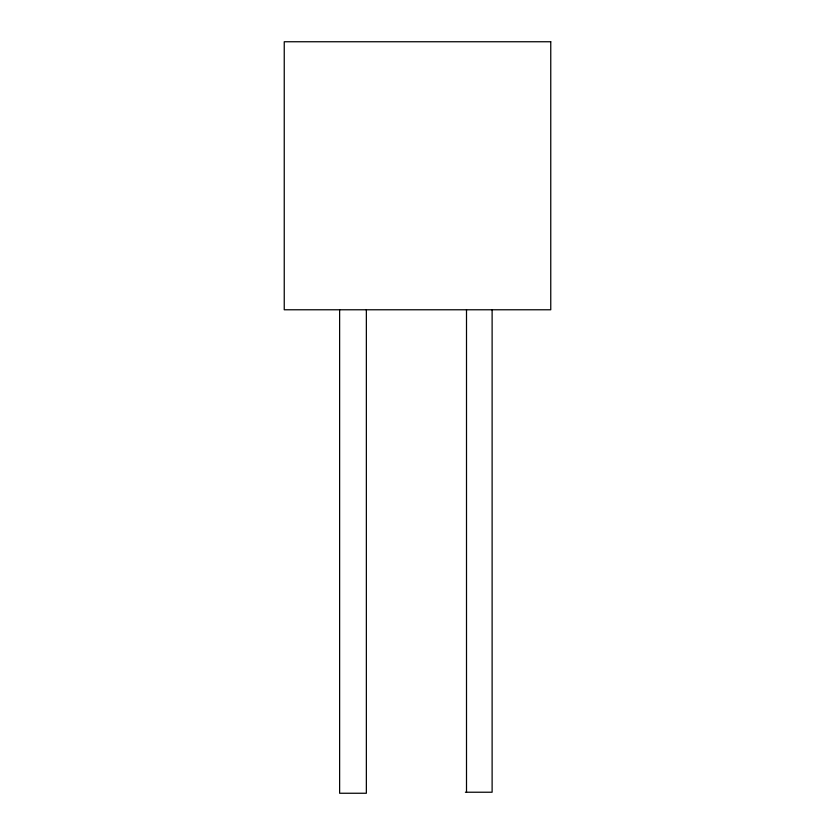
<?xml version="1.0" encoding="UTF-8"?>
<svg xmlns="http://www.w3.org/2000/svg" width="835" height="835" viewBox="0 0 835 835"><rect width="100%" height="100%" fill="white"/><g stroke="black" fill="none" stroke-linecap="round" stroke-linejoin="round"><path stroke-width="1.25" d="M465.387 792.227L492.118 792.227L492.118 309.775M466.504 309.775L466.504 792.227M366.356 309.775L366.356 793.25L339.626 793.25L339.626 309.775M550.756 41.75L284.244 41.75L284.244 309.775L550.756 309.775L550.756 41.75"/></g></svg>
